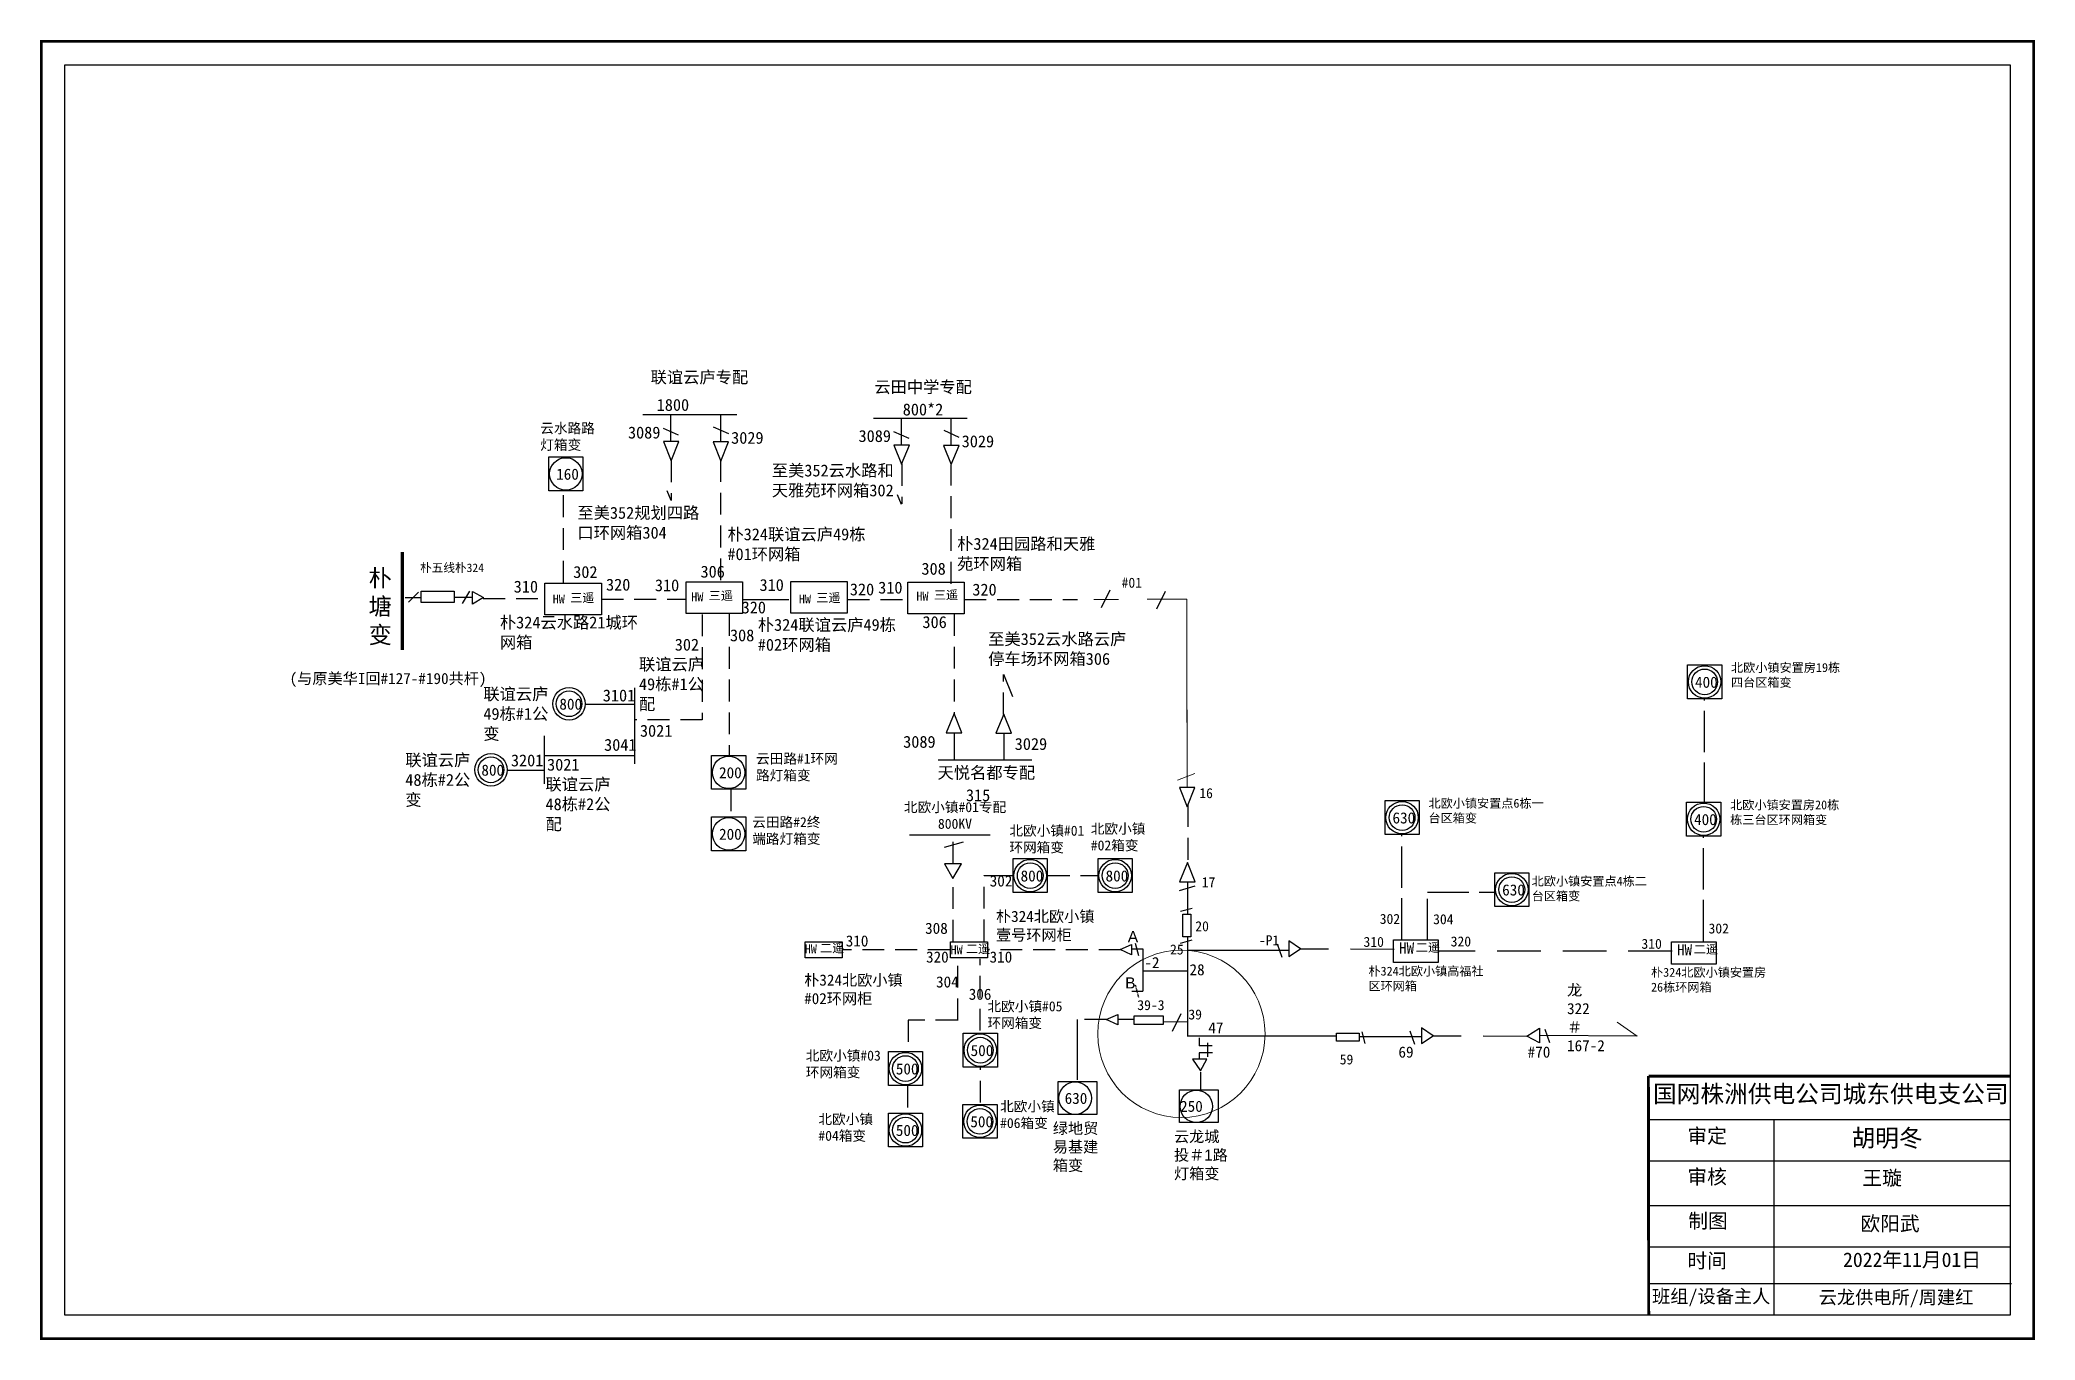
# Model space of a CAD drawing. Extents: x -62 to 387, y 15 to 307.
import ezdxf

# ---------------------------------------------------------------- set-up
doc = ezdxf.new("R2010")
doc.units = 0
doc.header["$LTSCALE"] = 0.774411
for name, pattern in [('ACAD_ISO02W100', [15, 12, -3]), ('DASHED2', [9.525, 6.35, -3.175]), ('HIDDEN2', [0.1875, 0.125, -0.0625])]:
    doc.linetypes.add(name, pattern=pattern)
doc.layers.get('0').update_dxf_attribs({"linetype": 'CONTINUOUS'})
doc.layers.add('0-RefEdit0', color=7, linetype='CONTINUOUS')
doc.styles.add('KaiTi_GB2312_txtstyle_2.25_0_0', font='simkai_0.ttf', dxfattribs={"height": 2.249612})
doc.styles.add('KaiTi_GB2312_txtstyle_2.50_0_0', font='simkai_0.ttf', dxfattribs={"height": 2.5})
doc.styles.add('KaiTi_GB2312_txtstyle_3.50_0_0', font='simkai_0.ttf', dxfattribs={"height": 3.5})
doc.styles.add('KaiTi_GB2312_txtstyle_5.00_0_0', font='simkai_0.ttf', dxfattribs={"height": 5})
doc.styles.add('SimSun_txtstyle_2.25_0_0', font='', dxfattribs={"height": 2.249612})
doc.styles.add('SimSun_txtstyle_2.50_0_0', font='', dxfattribs={"height": 2.5})
doc.styles.add('SimSun_txtstyle_3.26_0_0', font='simsun.ttc', dxfattribs={"height": 3.256624})
doc.styles.add('SimSun_txtstyle_300.00_0_0300', font='simsun.ttc', dxfattribs={"height": 300})
doc.styles.get("Standard").update_dxf_attribs({"font": '', "height": 2.5})
doc.styles.add('字体', font='simkai_0.ttf', dxfattribs={"height": 2.5})
doc.styles.add('宋体_txtstyle_200.00_0_0200', font='', dxfattribs={"height": 200})
doc.styles.add('宋体_txtstyle_3.91_0_0', font='SIMSUN.TTC', dxfattribs={"height": 3.907948})
doc.styles.get('SimSun_txtstyle_2.25_0_0').set_extended_font_data('SimSun')
doc.styles.get('SimSun_txtstyle_2.50_0_0').set_extended_font_data('SimSun')
doc.styles.get('Standard').set_extended_font_data('SimSun')
doc.styles.get('宋体_txtstyle_200.00_0_0200').set_extended_font_data('宋体')

msp = doc.modelspace()

# ---------------------------------------------------------------- linework, layer by layer
for p, q in [((94.84, 222.86), (73.71, 222.86)), ((80.05, 216.81), (80.05, 222.86)), ((93.03, 218.6), (89.63, 220.13)), ((91.23, 216.72), (91.23, 222.78)), ((146.68, 222.08), (125.56, 222.08)), ((131.9, 216.02), (131.9, 222.08)), ((143.08, 215.94), (143.08, 222)), ((81.74, 218.31), (78.34, 219.84)), ((133.59, 217.53), (130.19, 219.06)), ((144.88, 217.81), (141.48, 219.34)), ((80.12, 203.64), (79.22, 205.76)), ((131.9, 202.75), (131.01, 204.87)), ((96.34, 181.36), (106.59, 181.36)), ((154.85, 164.53), (156.89, 159.56)), ((71.97, 157.75), (60.92, 157.75)), ((71.84, 161.47), (71.84, 144.42)), ((51.56, 150.67), (51.56, 139.92)), ((143.72, 151.43), (143.72, 145.37)), ((154.9, 151.35), (154.9, 145.29)), ((71.81, 146.22), (51.61, 146.22)), ((140.12, 145.29), (161.24, 145.29)), ((51.55, 142.9), (43.37, 142.9)), ((133.71, 128.42), (151.8, 128.42)), ((145.77, 126.79), (141.48, 125.59)), ((171.43, 86.9), (171.43, 73.35))]:
    msp.add_line(p, q)
at = {"linetype": 'Continuous'}
for p, q in [((81.82, 216.86), (78.33, 216.86)), ((78.33, 216.86), (80.06, 212.55)), ((80.06, 212.55), (81.82, 216.86)), ((93, 216.78), (89.51, 216.78)), ((89.51, 216.78), (91.24, 212.47)), ((91.24, 212.47), (93, 216.78)), ((133.66, 216.08), (130.18, 216.08)), ((130.18, 216.08), (131.9, 211.77)), ((131.9, 211.77), (133.66, 216.08)), ((144.84, 215.99), (141.36, 215.99)), ((141.36, 215.99), (143.09, 211.69)), ((143.09, 211.69), (144.84, 215.99)), ((23.27, 183.04), (20.98, 180.74)), ((31.28, 181.85), (35.3, 181.85)), ((33.16, 180.42), (34.84, 183.2)), ((35.38, 180.31), (35.38, 183.19)), ((35.38, 183.19), (37.86, 181.8)), ((37.86, 181.8), (35.38, 180.31)), ((178.77, 183.49), (176.81, 179.49)), ((191.18, 183.19), (189.22, 179.18)), ((143.71, 155.68), (141.96, 151.38)), ((145.44, 151.38), (143.71, 155.68)), ((154.89, 155.6), (153.14, 151.29)), ((156.62, 151.29), (154.89, 155.6)), ((141.96, 151.38), (145.44, 151.38)), ((153.14, 151.29), (156.62, 151.29)), ((197.89, 139.05), (194.41, 139.05)), ((194.41, 139.05), (196.14, 134.74)), ((196.14, 134.74), (197.89, 139.05)), ((196.2, 122.17), (194.45, 117.86)), ((197.93, 117.86), (196.2, 122.17)), ((194.43, 115.88), (197.94, 116.95)), ((194.45, 117.86), (197.93, 117.86)), ((196.2, 117.86), (196.2, 110.61)), ((194.68, 111.24), (197.3, 111.96)), ((194.68, 104.1), (197.3, 104.82)), ((196.2, 105.45), (196.2, 83.08)), ((186.22, 93.29), (186.22, 102.72)), ((196.11, 102.48), (219.05, 102.48)), ((196.12, 97.77), (186.28, 97.77)), ((194.71, 88.2), (192.74, 84.19)), ((236.21, 81.5), (235.5, 84.13)), ((299.92, 64.4), (381.16, 64.4)), ((328.12, 64.39), (328.12, 20.4)), ((299.92, 55.15), (381.16, 55.15)), ((299.92, 45.05), (381.16, 45.05)), ((299.92, 35.8), (381.16, 35.8)), ((300.27, 27.56), (381.51, 27.56))]:
    msp.add_line(p, q, dxfattribs=at)
at = {"linetype": 'DASHED2'}
for p, q in [((80.1, 212.63), (80.1, 203.63)), ((91.23, 185.68), (91.23, 212.39)), ((131.94, 211.85), (131.94, 202.85)), ((143.08, 184.89), (143.08, 211.6)), ((55.9, 185.11), (55.9, 205.88)), ((37.83, 181.57), (50.46, 181.57)), ((64.42, 181.45), (83.35, 181.45)), ((119.8, 181.37), (133.17, 181.37)), ((146.04, 181.39), (171.49, 181.39)), ((87.09, 178.01), (87.09, 154.28)), ((93.16, 178.08), (93.16, 146.28)), ((143.72, 178.11), (143.72, 155.77)), ((154.86, 155.52), (154.86, 164.52)), ((87.09, 154.28), (71.85, 154.28)), ((93.52, 138.66), (93.52, 132.69)), ((196.29, 135.11), (196.29, 121.97)), ((143.5, 121.94), (143.5, 128.27)), ((143.48, 104.39), (143.48, 118.62)), ((150.52, 104.46), (150.52, 119.31)), ((164.8, 119.31), (176.04, 119.31)), ((142.76, 102.6), (118.64, 102.6)), ((144.53, 86.71), (144.53, 100.6)), ((149.56, 84.4), (149.56, 100.55)), ((181.18, 102.6), (151.31, 102.6)), ((144.49, 86.76), (133.42, 86.76)), ((133.42, 86.76), (133.42, 79.93)), ((177.98, 86.9), (171.31, 86.9)), ((184.22, 86.9), (180.54, 86.9)), ((149.68, 68.22), (149.68, 76.3)), ((133.28, 72.05), (133.28, 66.08))]:
    msp.add_line(p, q, dxfattribs=at)
at = {"linetype": 'ACAD_ISO02W100'}
for p, q in [((23.85, 181.72), (20.26, 181.72)), ((312.5, 135.39), (312.5, 158.87)), ((244.46, 104.88), (244.46, 128.36)), ((312.3, 104.51), (312.3, 127.99)), ((250.21, 104.73), (250.21, 115.55)), ((250.21, 115.55), (265.09, 115.55))]:
    msp.add_line(p, q, dxfattribs=at)
at = {"color": 7, "linetype": 'Continuous', "lineweight": 0, "ltscale": 0.590554}
msp.add_line((175.17, 181.36), (180.7, 181.36), dxfattribs=at)
at = {"color": 7, "linetype": 'Continuous', "lineweight": 0, "ltscale": 1.640429}
for p, q in [((187.13, 181.4), (196.05, 181.4)), ((190.66, 86.41), (196.2, 86.41))]:
    msp.add_line(p, q, dxfattribs=at)
at = {"color": 7, "linetype": 'Continuous', "lineweight": 0, "ltscale": 2.279508}
for p, q in [((196.05, 181.4), (196.07, 153.68)), ((196.11, 156.55), (196.15, 139.05))]:
    msp.add_line(p, q, dxfattribs=at)
at = {"color": 7, "linetype": 'Continuous', "lineweight": 0, "ltscale": 1.697351}
msp.add_line((197.85, 142.25), (193.94, 140.72), dxfattribs=at)
at = {"color": 0, "linetype": 'Continuous'}
for p, q in [((150.52, 119.31), (156.92, 119.31)), ((186.22, 102.72), (183.69, 102.72)), ((186.2, 93.2), (183.71, 93.2))]:
    msp.add_line(p, q, dxfattribs=at)
at = {"color": 0}
for p, q in [((110.24, 100.75), (110.24, 104.4)), ((110.24, 104.4), (118.56, 104.4)), ((118.56, 104.4), (118.56, 100.75)), ((142.9, 104.4), (151.23, 104.4)), ((142.9, 100.75), (142.9, 104.4)), ((151.23, 104.4), (151.23, 100.75)), ((118.56, 100.75), (110.24, 100.75)), ((151.23, 100.75), (142.9, 100.75))]:
    msp.add_line(p, q, dxfattribs=at)
at = {"linetype": 'Continuous', "ltscale": 2}
for p, q in [((181.08, 102.65), (183.66, 103.76)), ((183.66, 101.42), (181.08, 102.65)), ((177.96, 86.91), (180.54, 88.02)), ((180.54, 85.68), (177.96, 86.91))]:
    msp.add_line(p, q, dxfattribs=at)
at = {"color": 0, "linetype": 'Continuous', "ltscale": 2}
for p, q in [((183.66, 103.76), (183.66, 101.42)), ((180.54, 88.02), (180.54, 85.68))]:
    msp.add_line(p, q, dxfattribs=at)
at = {"linetype": 'Continuous', "lineweight": 0, "ltscale": 1.108944}
msp.add_line((297.38, 83.16), (292.87, 86.3), dxfattribs=at)
at = {"linetype": 'Continuous', "const_width": 0.651}
msp.add_lwpolyline([(-61.56, 306.88), (386.52, 306.88), (386.52, 15.13), (-61.56, 15.13)], close=True, dxfattribs=at)
at = {"linetype": 'Continuous'}
for points in [[(-56.29, 301.61), (381.25, 301.61), (381.25, 20.4), (-56.29, 20.4)], [(51.71, 185.01), (64.41, 185.01), (64.41, 177.88), (51.71, 177.88)], [(83.46, 185.31), (96.16, 185.31), (96.16, 178.18), (83.46, 178.18)], [(107, 185.38), (119.7, 185.38), (119.7, 178.25), (107, 178.25)], [(133.33, 185.24), (146.02, 185.24), (146.02, 178.11), (133.33, 178.11)], [(195.18, 110.56), (197, 110.56), (197, 105.48), (195.18, 105.48)], [(242.54, 104.83), (252.63, 104.83), (252.63, 99.74), (242.54, 99.74)], [(305.05, 104.4), (315.14, 104.4), (315.14, 99.32), (305.05, 99.32)], [(229.75, 82.01), (229.75, 83.82), (234.83, 83.82), (234.83, 82.01)]]:
    msp.add_lwpolyline(points, close=True, dxfattribs=at)
at = {"color": 0, "linetype": 'Continuous'}
for points in [[(52.56, 213.42), (60.25, 213.42), (60.25, 205.82), (52.56, 205.82)], [(308.68, 166.64), (316.37, 166.64), (316.37, 159.03), (308.68, 159.03)], [(89.19, 146.28), (96.88, 146.28), (96.88, 138.68), (89.19, 138.68)], [(240.64, 136.12), (248.33, 136.12), (248.33, 128.52), (240.64, 128.52)], [(308.47, 135.75), (316.17, 135.75), (316.17, 128.15), (308.47, 128.15)], [(89.19, 132.46), (96.88, 132.46), (96.88, 124.85), (89.19, 124.85)], [(157, 123.08), (164.69, 123.08), (164.69, 115.47), (157, 115.47)], [(176.11, 123.08), (183.8, 123.08), (183.8, 115.47), (176.11, 115.47)], [(265.32, 119.92), (273.01, 119.92), (273.01, 112.32), (265.32, 112.32)], [(145.77, 83.82), (153.46, 83.82), (153.46, 76.21), (145.77, 76.21)], [(128.94, 79.68), (136.64, 79.68), (136.64, 72.07), (128.94, 72.07)], [(145.7, 67.8), (153.39, 67.8), (153.39, 60.2), (145.7, 60.2)], [(128.94, 65.85), (136.64, 65.85), (136.64, 58.25), (128.94, 58.25)]]:
    msp.add_lwpolyline(points, close=True, dxfattribs=at)
at = {"linetype": 'Continuous'}
for points, const_width in [([(19.6, 192.06), (19.62, 169.98)], 0.766), ([(299.87, 74.18), (299.95, 20.4)], 0.651), ([(299.92, 74.18), (381.16, 74.18)], 0.651)]:
    msp.add_lwpolyline(points, dxfattribs=dict(at, const_width=const_width))
at = {"linetype": 'ACAD_ISO02W100'}
msp.add_lwpolyline([(31.27, 183.26), (31.27, 180.69), (23.85, 180.69), (23.85, 183.26)], close=True, dxfattribs=at)
for points in [[(143.45, 118.59), (145.36, 121.89), (141.54, 121.89)], [(184.22, 87.75), (190.73, 87.75), (190.73, 85.8), (184.22, 85.8)]]:
    msp.add_lwpolyline(points, close=True)
at = {"color": 0}
for centre, radius in [((56.4, 209.6), 3.65), ((312.52, 162.82), 3.65), ((57.12, 157.9), 3.65), ((312.52, 162.82), 2.89), ((57.12, 157.9), 2.89), ((39.57, 143.05), 3.65), ((39.57, 143.05), 2.89), ((93.03, 142.47), 3.65), ((244.48, 132.3), 3.65), ((244.48, 132.3), 2.89), ((312.31, 131.93), 3.65), ((312.31, 131.93), 2.89), ((93.03, 128.64), 3.65), ((160.84, 119.26), 3.65), ((160.84, 119.26), 2.89), ((179.95, 119.26), 3.65), ((179.95, 119.26), 2.89), ((269.16, 116.11), 3.65), ((269.16, 116.11), 2.89), ((149.61, 80), 3.65), ((149.61, 80), 2.89), ((132.78, 75.86), 3.65), ((132.78, 75.86), 2.89), ((170.96, 69.22), 3.65), ((149.54, 63.99), 3.65), ((198.21, 67.37), 3.65), ((132.78, 62.03), 3.65), ((132.78, 62.03), 2.89), ((149.54, 63.99), 2.89)]:
    msp.add_circle(centre, radius, dxfattribs=at)
at = {"color": 12, "linetype": 'Continuous', "lineweight": 0, "ltscale": 1.549797, "true_color": 0xc00000}
msp.add_circle((194.85, 83.67), 18.81, dxfattribs=at)
at = {"layer": '0-RefEdit0', "color": 0, "linetype": 'ByBlock', "ltscale": 2}
msp.add_line((184.46, 104.1), (185.18, 101.32), dxfattribs=at)
at = {"layer": '0-RefEdit0', "linetype": 'Continuous', "ltscale": 2}
for p, q in [((216.35, 103.93), (217.43, 100.91)), ((221.6, 102.79), (219.01, 104.62)), ((219.01, 104.62), (219.01, 101.06)), ((219.01, 101.06), (221.6, 102.79)), ((246.22, 84.37), (247.3, 81.35)), ((251.46, 83.22), (248.87, 85.06)), ((248.87, 85.06), (248.87, 81.5)), ((248.87, 81.5), (251.46, 83.22)), ((272.57, 83.13), (275.38, 84.96)), ((275.38, 81.62), (272.57, 83.13)), ((275.38, 84.96), (275.38, 81.62)), ((276.57, 84.75), (277.65, 81.73))]:
    msp.add_line(p, q, dxfattribs=at)
at = {"layer": '0-RefEdit0', "linetype": 'DASHED2', "ltscale": 2}
for p, q in [((242.68, 102.66), (221.5, 102.72)), ((305.19, 102.23), (252.85, 102.3)), ((272.54, 83.09), (251.36, 83.16))]:
    msp.add_line(p, q, dxfattribs=at)
at = {"layer": '0-RefEdit0', "color": 0, "linetype": 'HIDDEN2', "ltscale": 2}
msp.add_line((184.46, 94.69), (185.18, 91.91), dxfattribs=at)
at = {"layer": '0-RefEdit0', "linetype": 'ByBlock', "ltscale": 2}
for p, q in [((229.75, 83.16), (196.2, 83.16)), ((198.81, 82.75), (198.81, 80.97)), ((201.8, 80.99), (198.82, 80.98)), ((200.78, 78.49), (200.78, 81.63)), ((248.79, 83.03), (234.81, 83.03)), ((297.38, 83.16), (275.38, 83.29)), ((198.81, 79.41), (198.81, 77.97)), ((201.81, 79.42), (198.83, 79.41)), ((199.21, 71.25), (199.2, 75.08))]:
    msp.add_line(p, q, dxfattribs=at)
at = {"layer": '0-RefEdit0', "ltscale": 2}
for p, q in [((200.56, 77.97), (197.37, 77.96)), ((197.37, 77.96), (199.11, 75.32)), ((199.11, 75.32), (200.56, 77.97))]:
    msp.add_line(p, q, dxfattribs=at)
at = {"layer": '0-RefEdit0', "color": 0, "linetype": 'ByBlock', "ltscale": 2}
for points in [[(175.85, 65.56), (167.15, 65.56), (167.15, 72.93), (175.85, 72.93)], [(203.09, 63.71), (194.4, 63.71), (194.4, 71.08), (203.09, 71.08)]]:
    msp.add_lwpolyline(points, close=True, dxfattribs=at)

# ---------------------------------------------------------------- texts
at = {"linetype": 'Continuous', "attachment_point": 1}
for s, insert, char_height, width, style in [('{\\fSimSun|b0|i0|c134|p2;联谊云庐专配}', (75.47, 232.69), 2.6812, 23.2161, '字体'), ('{\\fSimSun|b0|i0|c134|p2;云田中学专配}', (125.78, 230.5), 2.6812, 23.2161, '字体'), ('{\\fSimSun|b0|i0|c134|p2;1800}', (76.84, 226.46), 2.6812, 7.7398, '字体'), ('{\\fSimSun|b0|i0|c134|p2;800*2}', (132.17, 225.43), 2.6812, 7.7398, '字体'), ('{\\fSimSun|b0|i0|c134|p2;3089}', (70.38, 220.24), 2.6812, 7.7398, '字体'), ('{\\fSimSun|b0|i0|c134|p2;3029}', (93.58, 219.06), 2.6812, 7.7398, '字体'), ('{\\fSimSun|b0|i0|c134|p2;3089}', (122.23, 219.46), 2.6812, 7.7398, '字体'), ('{\\fSimSun|b0|i0|c134|p2;3029}', (145.43, 218.27), 2.6812, 7.7398, '字体'), ('{\\fSimSun|b0|i0|c134|p2;至美352云水路和天雅苑环网箱302}', (102.72, 211.71), 2.6812, 29.8103, '字体'), ('{\\fSimSun|b0|i0|c134|p2;至美352规划四路口环网箱304}', (59, 202.19), 2.6812, 29.8103, '字体'), ('朴324联谊云庐49栋#01环网箱', (92.74, 197.36), 2.6812, 31.322, 'KaiTi_GB2312_txtstyle_3.50_0_0'), ('朴324田园路和天雅苑环网箱', (144.41, 195.21), 2.6812, 31.322, 'KaiTi_GB2312_txtstyle_3.50_0_0'), ('{\\fSimSun|b0|i0|c134|p2;朴塘变}', (12.04, 188.1), 3.8303, 5.5138, 'KaiTi_GB2312_txtstyle_5.00_0_0'), ('朴五线朴324', (23.63, 189.44), 1.915, 17.5295, 'KaiTi_GB2312_txtstyle_2.50_0_0'), ('{\\fSimSun|b0|i0|c134|p2;302}', (58.06, 188.88), 2.6812, 7.7398, '字体'), ('{\\fSimSun|b0|i0|c134|p2;306}', (86.69, 188.96), 2.6812, 7.7398, '字体'), ('{\\fSimSun|b0|i0|c134|p2;308}', (136.38, 189.61), 2.6812, 7.7398, '字体'), ('{\\fSimSun|b0|i0|c134|p2;310}', (44.68, 185.59), 2.6812, 7.7398, '字体'), ('{\\fSimSun|b0|i0|c134|p2;320}', (65.44, 186.03), 2.6812, 7.7398, '字体'), ('{\\fSimSun|b0|i0|c134|p2;310}', (76.43, 185.89), 2.6812, 7.7398, '字体'), ('{\\fSimSun|b0|i0|c134|p2;310}', (99.96, 185.96), 2.6812, 7.7398, '字体'), ('{\\fSimSun|b0|i0|c134|p2;320}', (120.28, 184.97), 2.6812, 7.7398, '字体'), ('{\\fSimSun|b0|i0|c134|p2;310}', (126.65, 185.37), 2.6812, 7.7398, '字体'), ('{\\fSimSun|b0|i0|c134|p2;320}', (147.82, 184.92), 2.6812, 7.7398, '字体'), ('{\\fSimSun|b0|i0|c134|p2;HW}', (53.45, 182.47), 2, 10.2794, '字体'), ('{\\fSimSun|b0|i0|c134|p2;HW}', (84.61, 182.93), 2, 10.2794, '字体'), ('{\\fSimSun|b0|i0|c134|p2;320}', (95.94, 180.91), 2.6812, 7.7398, '字体'), ('{\\fSimSun|b0|i0|c134|p2;HW}', (108.81, 182.46), 2, 10.2794, '字体'), ('{\\fSimSun|b0|i0|c134|p2;HW}', (135.24, 183.09), 2, 10.2794, '字体'), ('朴324云水路21城环网箱', (41.57, 177.53), 2.6812, 31.322, 'KaiTi_GB2312_txtstyle_3.50_0_0'), ('朴324联谊云庐49栋#02环网箱', (99.58, 176.99), 2.6812, 31.322, 'KaiTi_GB2312_txtstyle_3.50_0_0'), ('{\\fSimSun|b0|i0|c134|p2;306}', (136.61, 177.61), 2.6812, 7.7398, '字体'), ('{\\fSimSun|b0|i0|c134|p2;302}', (80.9, 172.54), 2.6812, 7.7398, '字体'), ('{\\fSimSun|b0|i0|c134|p2;308}', (93.32, 174.64), 2.6812, 7.7398, '字体'), ('{\\fSimSun|b0|i0|c134|p2;至美352云水路云庐停车场环网箱306}', (151.39, 173.81), 2.6812, 33.3689, '字体'), ('联谊云庐49栋#1公配', (72.85, 168.12), 2.6812, 17.4199, 'KaiTi_GB2312_txtstyle_3.50_0_0'), ('{\\fSimSun|b0|i0|c134|p2;北欧小镇安置房19栋四台区箱变}', (318.46, 167.05), 2, 26.5183, '字体'), ('联谊云庐49栋#1公变', (37.85, 161.45), 2.6812, 17.4199, 'KaiTi_GB2312_txtstyle_3.50_0_0'), ('{\\fSimSun|b0|i0|c134|p2;3101}', (64.72, 161.11), 2.6812, 7.7398, '字体'), ('{\\fSimSun|b0|i0|c134|p2;3021}', (73.07, 153.17), 2.6812, 7.7398, '字体'), ('{\\fSimSun|b0|i0|c134|p2;3041}', (65.01, 150.01), 2.6812, 7.7398, '字体'), ('{\\fSimSun|b0|i0|c134|p2;3089}', (132.27, 150.69), 2.6812, 7.7398, '字体'), ('{\\fSimSun|b0|i0|c134|p2;3029}', (157.36, 150.21), 2.6812, 7.7398, '字体'), ('联谊云庐48栋#2公变', (20.3, 146.6), 2.6812, 17.4199, 'KaiTi_GB2312_txtstyle_3.50_0_0'), ('{\\fSimSun|b0|i0|c134|p2;3201}', (44.05, 146.51), 2.6812, 7.7398, '字体'), ('{\\fSimSun|b0|i0|c134|p2;3021}', (52.18, 145.55), 2.6812, 7.7398, '字体'), ('{\\fSimSun|b0|i0|c134|p2;天悦名都专配}', (140, 143.75), 2.6812, 23.2161, '字体'), ('联谊云庐48栋#2公配', (51.83, 141.13), 2.6812, 17.4199, 'KaiTi_GB2312_txtstyle_3.50_0_0'), ('{\\fSimSun|b0|i0|c134|p2;315}', (146.39, 138.68), 2.6812, 7.7398, '字体'), ('16', (198.87, 138.93), 2.25, 29.3445, 'KaiTi_GB2312_txtstyle_2.25_0_0'), ('{\\fSimSun|b0|i0|c134|p2;北欧小镇安置点6栋一台区箱变}', (250.42, 136.53), 2, 26.5183, '字体'), ('{\\fSimSun|b0|i0|c134|p2;北欧小镇安置房20栋栋三台区环网箱变}', (318.26, 136.16), 2, 26.5183, '字体'), ('17', (199.42, 118.9), 2.25, 29.3445, 'KaiTi_GB2312_txtstyle_2.25_0_0'), ('{\\fSimSun|b0|i0|c134|p2;北欧小镇安置点4栋二台区箱变}', (273.63, 119.01), 2, 26.5183, '字体'), ('20', (197.97, 109), 2.25, 4.9309, 'SimSun_txtstyle_2.25_0_0'), ('302', (239.45, 110.65), 2.25, 4.9309, 'SimSun_txtstyle_2.25_0_0'), ('304', (251.46, 110.58), 2.25, 4.9309, 'SimSun_txtstyle_2.25_0_0'), ('302', (313.4, 108.5), 2.25, 4.9309, 'SimSun_txtstyle_2.25_0_0'), ('{\\fSimSun|b0|i0|c134|p2;HW}', (110.13, 103.77), 2, 10.2794, '字体'), ('{\\fSimSun|b0|i0|c134|p2;HW}', (142.93, 103.59), 2, 10.2794, '字体'), ('25', (192.29, 103.77), 2.25, 4.9309, 'SimSun_txtstyle_2.25_0_0'), ('-P1', (212.26, 105.84), 2.25, 4.9309, 'SimSun_txtstyle_2.25_0_0'), ('310', (235.8, 105.48), 2.25, 4.9309, 'SimSun_txtstyle_2.25_0_0'), ('HW', (243.79, 104.24), 2.5, 7.5052, '字体'), ('320', (255.41, 105.58), 2.25, 4.9309, 'SimSun_txtstyle_2.25_0_0'), ('310', (298.31, 105.05), 2.25, 4.9309, 'SimSun_txtstyle_2.25_0_0'), ('HW', (306.3, 103.82), 2.5, 7.5052, '字体'), ('{\\fSimSun|b0|i0|c134|p2;朴324北欧小镇高福社区环网箱}', (236.91, 98.78), 2, 26.5183, '字体'), ('{\\fSimSun|b0|i0|c134|p2;朴324北欧小镇安置房26栋环网箱}', (300.47, 98.51), 2, 26.5183, '字体'), ('59', (230.45, 79.05), 2.25, 4.9309, 'SimSun_txtstyle_2.25_0_0'), ('{\\fSimSun|b0|i0|c134|p2;国网株洲供电公司城东供电支公司}', (300.92, 72.13), 3.9079, 106.8406, '字体'), ('胡明冬', (345.56, 62.2), 3.908, 30.5621, '宋体_txtstyle_3.91_0_0'), ('王璇', (348.01, 52.9), 3.257, 30.5621, 'SimSun_txtstyle_3.26_0_0'), ('欧阳武', (347.56, 42.64), 3.257, 30.5621, 'SimSun_txtstyle_3.26_0_0'), ('2022年11月01日', (343.65, 34.5), 3.2566, 41.6791, 'SimSun_txtstyle_3.26_0_0')]:
    msp.add_mtext(s, dxfattribs=dict(at, insert=insert, char_height=char_height, width=width, style=style))
at = {"color": 0, "linetype": 'Continuous', "attachment_point": 1, "style": '字体'}
for s, insert, char_height, width in [('云水路路灯箱变', (50.65, 221.01), 2.25, 14.0247), ('云田路#1环网路灯箱变', (99.18, 146.69), 2.2496, 19.221), ('北欧小镇#01专配\\P     800KV', (132.44, 135.79), 2.25, 25.3741), ('云田路#2终端路灯箱变', (98.33, 132.41), 2.2496, 15.8483), ('北欧小镇#01环网箱变', (156.16, 130.49), 2.2496, 19.221), ('北欧小镇#02箱变', (174.47, 130.93), 2.25, 15.8483), ('北欧小镇#05环网箱变', (151.23, 90.99), 2.2496, 17.2577), ('北欧小镇#03环网箱变', (110.37, 79.91), 2.2496, 19.221), ('北欧小镇#06箱变', (154.07, 68.49), 2.25, 15.8483), ('北欧小镇#04箱变', (113.2, 65.63), 2.25, 15.8483)]:
    msp.add_mtext(s, dxfattribs=dict(at, insert=insert, char_height=char_height, width=width))
at = {"color": 0, "char_height": 2.5, "attachment_point": 1}
for s, insert, width in [('160', (54.23, 210.79), 9.4144), ('400', (310.36, 164), 9.4144), ('800', (54.95, 159.08), 9.4144), ('800', (37.41, 144.23), 9.4144), ('200', (90.86, 143.65), 9.4144), ('630', (242.32, 133.49), 9.4144), ('400', (310.15, 133.12), 9.4144), ('200', (90.86, 129.82), 9.4144), ('302', (151.73, 119.31), 8.3903), ('800', (158.68, 120.44), 9.4144), ('800', (177.79, 120.44), 9.4144), ('630', (266.99, 117.29), 9.4144), ('308', (137.2, 108.66), 8.3903), ('朴324北欧小镇壹号环网柜', (153.14, 111.34), 22.562), ('310', (119.35, 105.82), 8.3903), ('{\\fArial|b0|i0|c0|p32;A}', (182.79, 106.78), 8.3903), ('320', (137.41, 102.2), 8.3903), ('310', (151.7, 102.2), 8.3903), ('朴324北欧小镇#02环网柜', (110, 97.02), 22.562), ('304', (139.66, 96.6), 8.3903), ('{\\fArial|b0|i0|c0|p32;B}', (182.19, 96.38), 8.3903), ('306', (147.01, 93.84), 8.3903), ('500', (147.44, 81.18), 9.4144), ('500', (130.62, 77.04), 9.4144), ('500', (130.62, 63.21), 9.4144), ('500', (147.38, 65.17), 9.4144), ('绿地贸易基建箱变', (165.93, 63.68), 12.9808), ('{\\f\uffbfﾬￌﾣﾤ_GB2312|b0|i0|c134|p49;云龙城投＃1路灯箱变}', (193.18, 61.83), 12.9808)]:
    msp.add_mtext(s, dxfattribs=dict(at, insert=insert, width=width))
at = {"color": 7, "linetype": 'Continuous', "char_height": 2.2496, "width": 29.3445, "attachment_point": 1, "style": 'KaiTi_GB2312_txtstyle_2.25_0_0'}
for s, insert in [('{\\fSimSun|b0|i0|c134|p2;\\C0;#01}', (181.4, 186.26)), ('{\\fSimSun|b0|i0|c134|p2;\\C0;39-3}', (184.93, 91.27)), ('{\\fSimSun|b0|i0|c134|p2;\\C0;39}', (196.41, 89.16))]:
    msp.add_mtext(s, dxfattribs=dict(at, insert=insert))
at = {"color": 4, "linetype": 'Continuous', "char_height": 2, "width": 10.2794, "attachment_point": 1, "style": '字体'}
for s, insert in [('{\\fSimSun|b0|i0|c134|p2;三遥}', (57.38, 182.77)), ('{\\fSimSun|b0|i0|c134|p2;三遥}', (88.53, 183.24)), ('{\\fSimSun|b0|i0|c134|p2;三遥}', (112.74, 182.76)), ('{\\fSimSun|b0|i0|c134|p2;三遥}', (139.17, 183.39)), ('{\\fSimSun|b0|i0|c134|p2;二遥}', (113.58, 103.98)), ('{\\fSimSun|b0|i0|c134|p2;二遥}', (146.38, 103.8)), ('{\\fSimSun|b0|i0|c134|p2;二遥}', (247.56, 104.13)), ('{\\fSimSun|b0|i0|c134|p2;二遥}', (310.08, 103.7))]:
    msp.add_mtext(s, dxfattribs=dict(at, insert=insert))
at = {"color": 7, "linetype": 'Continuous', "lineweight": 0, "ltscale": 1.849885, "insert": (-5.72, 164.84), "char_height": 2.5, "attachment_point": 1, "style": '宋体_txtstyle_200.00_0_0200'}
msp.add_mtext('{\\C1;(与原美华I回#127-#190共杆)}', dxfattribs=at)
at = {"char_height": 2.5, "width": 8.3903, "attachment_point": 1}
for s, insert in [('-2', (186.52, 100.95)), ('{\\fKaiTi_GB2312|b0|i0|c134|p49;龙322＃167-2}', (281.58, 94.77))]:
    msp.add_mtext(s, dxfattribs=dict(at, insert=insert))
at = {"char_height": 2.5, "width": 8.3903, "attachment_point": 1, "style": 'SimSun_txtstyle_2.50_0_0'}
for s, insert in [('28', (196.67, 99.35)), ('47', (200.91, 86.29)), ('69', (243.66, 80.83)), ('{\\C0;#70}', (272.72, 80.83)), ('630', (168.59, 70.42)), ('250', (194.55, 68.63))]:
    msp.add_mtext(s, dxfattribs=dict(at, insert=insert))
at = {"linetype": 'Continuous', "char_height": 3.257, "width": 30.5621, "attachment_point": 1}
for s, insert in [('审定', (308.64, 62.37)), ('审核', (308.64, 53.17)), ('制图', (308.85, 43.24)), ('时间', (308.64, 34.28))]:
    msp.add_mtext(s, dxfattribs=dict(at, insert=insert))
at = {"color": 7, "linetype": 'Continuous', "lineweight": 0, "ltscale": 1.230279, "char_height": 3, "attachment_point": 1, "style": 'SimSun_txtstyle_300.00_0_0300'}
for s, insert in [('班组/设备主人', (300.7, 26.15)), ('云龙供电所/周建红', (338.19, 25.93))]:
    msp.add_mtext(s, dxfattribs=dict(at, insert=insert))

doc.saveas('drawing.dxf')
